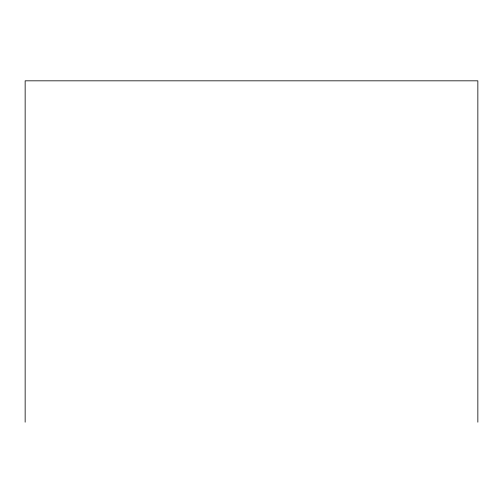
<?xml version="1.0" encoding="UTF-8"?>
<svg xmlns="http://www.w3.org/2000/svg" width="503" height="503" viewBox="0 0 503 503"><rect width="100%" height="100%" fill="white"/><g stroke="black" fill="none" stroke-linecap="round" stroke-linejoin="round"><path stroke-width="0.75" d="M477.85 422.174L477.85 80.826L25.15 80.826L25.15 422.174"/></g></svg>
